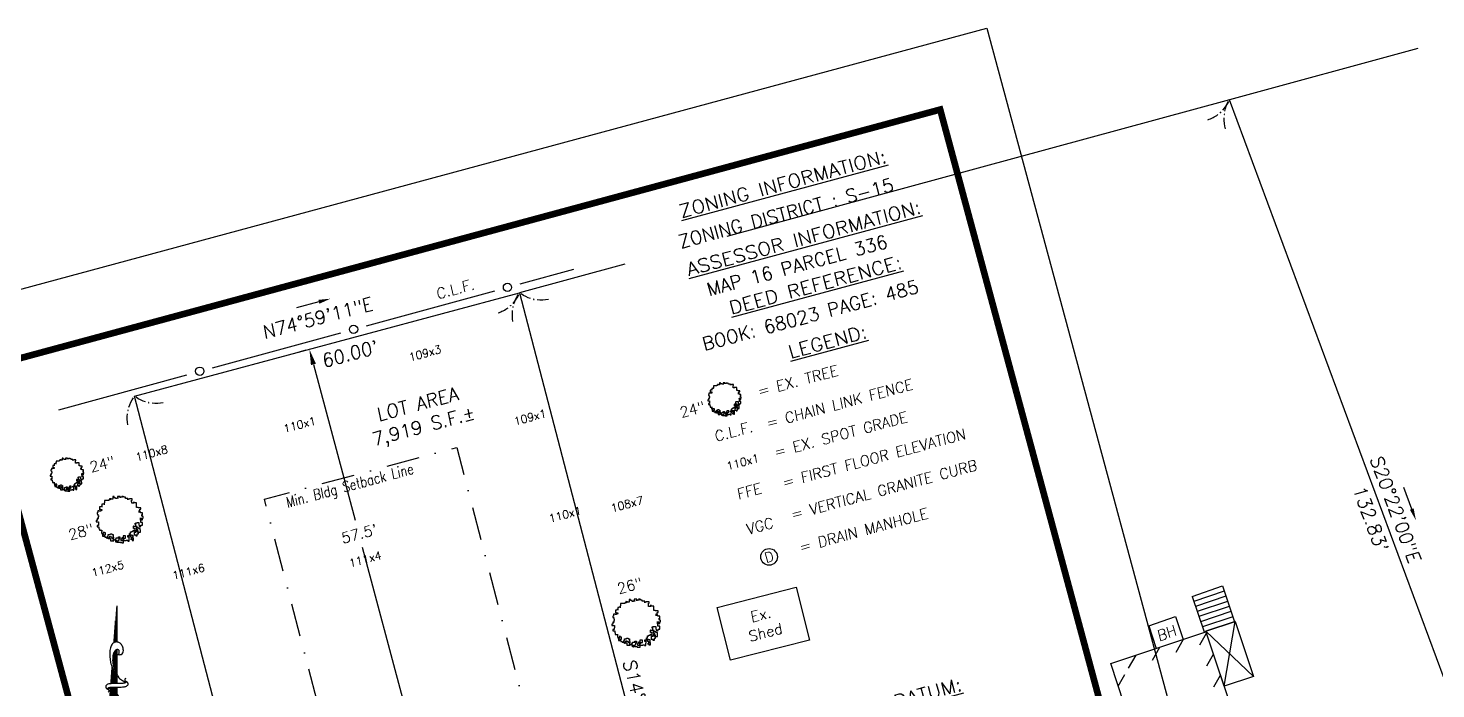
# Model space of a CAD drawing. Extents: x -724 to -209, y -320 to 248.
# Drawn here: x -604.5 to -392.6, y 134.8 to 234.1 of the extents above; entities that cross this region are included whole.
import ezdxf
from ezdxf.enums import TextEntityAlignment as Align

# ---------------------------------------------------------------- set-up
doc = ezdxf.new("R2010")
doc.units = 0
doc.header["$LTSCALE"] = 20
doc.header["$MEASUREMENT"] = 0
doc.header["$PDMODE"] = 34
doc.header["$PDSIZE"] = 0.05
doc.linetypes.add('DASHDOT2', pattern=[0.5, 0.25, -0.125, 0, -0.125])
doc.layers.get('0').update_dxf_attribs({"linetype": 'CONTINUOUS'})
doc.layers.get('DEFPOINTS').update_dxf_attribs({"linetype": 'CONTINUOUS'})
for name, color, linetype in [('BLDG_SETBACK', 7, 'DASHDOT2'), ('E_BLDG', 4, 'CONTINUOUS'), ('E_DRAIN', 5, 'CONTINUOUS'), ('E_FENCE', 7, 'CONTINUOUS'), ('E_GRADE', 7, 'CONTINUOUS'), ('E_SETBACK', 7, 'CONTINUOUS'), ('E_TREE', 7, 'CONTINUOUS'), ('EPL', 30, 'CONTINUOUS'), ('LEPL', 2, 'CONTINUOUS'), ('TITLE', 7, 'CONTINUOUS'), ('TITLE2', 231, 'CONTINUOUS')]:
    doc.layers.add(name, color=color, linetype=linetype)
doc.styles.add('I', font='ITALIC', dxfattribs={"height": 1})
doc.styles.add('L100', font='simplex.shx', dxfattribs={"oblique": 4, "height": 2})
doc.styles.add('L60', font='simplex.shx', dxfattribs={"oblique": 4, "height": 1.2})
doc.styles.add('L80', font='simplex.shx', dxfattribs={"oblique": 4, "height": 1.6})
doc.styles.add('SHR', font='SIMPLEX', dxfattribs={"height": 0.75})
doc.dimstyles.get("Standard").update_dxf_attribs({"dimtxt": 0.18, "dimasz": 0.18, "dimexe": 0.18, "dimexo": 0.0625, "dimgap": 0.09, "dimtad": 0, "dimtih": 1, "dimtoh": 1, "dimdec": 4, "dimzin": 0, "dimtxsty": 'STANDARD', "dimcen": 0.09, "dimazin": 3, "dimtfac": 1, "dimtdec": 4, "dimtofl": 0, "dimtmove": 0, "dimatfit": 3, "dimtolj": 1, "dimtzin": 0})

# ---------------------------------------------------------------- blocks, each defined once
blk = doc.blocks.new('*X1')
for p, q in [((3076.61, 780.5), (3078.15, 780.5)), ((3076.62, 780.38), (3079.78, 780.38)), ((3076.62, 780.25), (3081.41, 780.25)), ((3076.63, 780.12), (3082.51, 780.12)), ((3076.63, 780), (3082.18, 780)), ((3076.64, 779.87), (3081.86, 779.87)), ((3076.64, 779.75), (3081.54, 779.75)), ((3076.65, 779.62), (3081.32, 779.62)), ((3076.65, 779.5), (3081.12, 779.5)), ((3076.66, 779.38), (3080.91, 779.38)), ((3076.66, 779.25), (3080.7, 779.25)), ((3076.67, 779.12), (3080.49, 779.12)), ((3076.67, 779), (3080.28, 779)), ((3076.68, 778.88), (3080.11, 778.88)), ((3076.68, 778.75), (3079.95, 778.75)), ((3076.69, 778.62), (3079.78, 778.62)), ((3076.69, 778.5), (3079.62, 778.5))]:
    blk.add_line(p, q)
blk = doc.blocks.new('*X2')
for p, q in [((3080.02, 778.5), (3088.76, 778.5)), ((3080.3, 778.62), (3088.68, 778.62)), ((3080.58, 778.75), (3088.59, 778.75)), ((3080.86, 778.88), (3088.51, 778.88)), ((3081.19, 779), (3088.42, 779)), ((3081.53, 779.12), (3088.28, 779.12)), ((3081.87, 779.25), (3088.06, 779.25)), ((3082.21, 779.38), (3087.85, 779.38)), ((3082.58, 779.5), (3087.64, 779.5)), ((3083.06, 779.62), (3087.25, 779.62)), ((3083.71, 779.75), (3086.79, 779.75)), ((3084.78, 779.88), (3085.13, 779.88))]:
    blk.add_line(p, q)
blk = doc.blocks.new('*X3')
for p, q in [((3091.38, 779.38), (3092.65, 779.38)), ((3091.4, 779.25), (3094.25, 779.25)), ((3091.43, 779.12), (3095.86, 779.12)), ((3091.46, 779), (3097.47, 779)), ((3091.49, 778.88), (3099.07, 778.88)), ((3091.5, 778.75), (3100.68, 778.75)), ((3091.52, 778.62), (3102.29, 778.62)), ((3091.53, 778.5), (3103.9, 778.5))]:
    blk.add_line(p, q)
blk = doc.blocks.new('*X4')
for p, q in [((3067.58, 778.5), (3072.76, 778.5)), ((3067.72, 778.62), (3072.95, 778.62)), ((3067.86, 778.75), (3073.15, 778.75)), ((3067.96, 778.88), (3073.34, 778.88)), ((3068.06, 779), (3075.37, 779)), ((3068.15, 779.12), (3075.37, 779.12)), ((3068.23, 779.25), (3075.37, 779.25)), ((3068.3, 779.37), (3075.37, 779.37)), ((3068.37, 779.5), (3075.37, 779.5)), ((3068.41, 779.62), (3075.37, 779.62)), ((3068.45, 779.75), (3075.36, 779.75)), ((3068.49, 779.88), (3075.35, 779.88)), ((3068.51, 780), (3075.35, 780)), ((3068.53, 780.12), (3075.34, 780.12)), ((3068.54, 781.25), (3068.54, 781.25)), ((3068.54, 781.12), (3070.15, 781.12)), ((3068.55, 781), (3071.75, 781)), ((3068.55, 780.88), (3073.36, 780.88)), ((3068.55, 780.25), (3075.33, 780.25)), ((3068.56, 780.75), (3074.97, 780.75)), ((3068.56, 780.62), (3075.3, 780.62)), ((3068.56, 780.5), (3075.31, 780.5)), ((3068.56, 780.38), (3075.32, 780.38)), ((3072.97, 778.5), (3075.36, 778.5)), ((3073.11, 778.62), (3075.36, 778.62)), ((3073.24, 778.75), (3075.37, 778.75)), ((3073.38, 778.88), (3075.37, 778.88))]:
    blk.add_line(p, q)
blk = doc.blocks.new('*X5')
for p, q in [((3042.85, 778.5), (3055.11, 778.5)), ((3043.11, 778.62), (3054.04, 778.62)), ((3043.27, 778.75), (3052.96, 778.75)), ((3043.38, 778.88), (3051.89, 778.88)), ((3043.46, 779), (3050.82, 779)), ((3043.52, 779.12), (3049.75, 779.12)), ((3043.56, 779.25), (3048.68, 779.25)), ((3043.57, 779.75), (3044.39, 779.75)), ((3043.58, 779.38), (3047.61, 779.38)), ((3043.59, 779.62), (3045.46, 779.62)), ((3043.59, 779.5), (3046.54, 779.5))]:
    blk.add_line(p, q)
blk = doc.blocks.new('NORTHA')
for p, q in [((0.2, 0), (0, 0)), ((1.5, 0), (0.2, 0)), ((1.5, 0), (0.3, 0.14)), ((2.015, 0.001), (1.5, 0)), ((2.7, 0), (2.284, 0)), ((3.137, 0), (2.7, 0)), ((3.476, 0.227), (2.8, 0.28)), ((3.216, 0), (3.137, 0)), ((3.466, 0), (3.239, 0)), ((3.483, 0), (3.466, 0)), ((4.102, 0.179), (3.603, 0.217)), ((4.207, 0.171), (4.102, 0.179)), ((4.617, 0.139), (4.528, 0.146)), ((6.4, 0), (5.082, 0.102)), ((6.4, 0), (5.101, 0)), ((4.828, -0.002), (3.617, 0))]:
    blk.add_line(p, q)
for points in [[(2.406, -0.077, 0.077736), (2.443, -0.032, 0.07962), (2.463, 0.021, 0.096266), (2.464, 0.096, 0.100752), (2.438, 0.162, 0.224486), (2.364, 0.207, 0.11255), (2.198, 0.187, 0.100563), (2.077, 0.115, 0.134878), (2.021, 0.026, 0.132719), (2.018, -0.09, 0.155229), (2.07, -0.176, 0.101616), (2.18, -0.239, 0.067278), (2.368, -0.273, 0.034332), (2.62, -0.267, 0.050354), (2.789, -0.234, 0.032541), (3.002, -0.155, 0.044988), (3.145, -0.074, 0.025546), (3.216, -0.02, 0.017117), (3.314, 0.07, 0.06565), (3.372, 0.143, 0.042468), (3.434, 0.272)], [(2.464, 0.022, 0.076919), (2.432, 0.047, 0.080527), (2.396, 0.061, 0.088695), (2.338, 0.061, 0.141897), (2.304, 0.046, 0.152973), (2.286, 0.016, 0.126446), (2.287, -0.027, 0.120122), (2.31, -0.069, 0.080483), (2.366, -0.113, 0.067361), (2.472, -0.154, 0.059891), (2.598, -0.169, 0.028199), (2.764, -0.159, 0.039094), (2.881, -0.136, 0.016831), (2.958, -0.112, 0.008651), (3.104, -0.057, 0.03625), (3.178, -0.022, 0.021578), (3.295, 0.052)], [(3.309, 0.314, 0.155222), (3.326, 0.283, 0.230745), (3.349, 0.276, 0.039788), (3.37, 0.281, 0.040789), (3.389, 0.289, 0.05365), (3.403, 0.299, -0.067543), (3.418, 0.309, -0.159888), (3.445, 0.312, -0.204389), (3.463, 0.3, -0.067398), (3.472, 0.282, -0.052215), (3.477, 0.257, -0.013577), (3.481, 0.212, -0.005027), (3.486, 0.091, -0.010776), (3.486, 0.059, -0.005653), (3.484, -0.002)], [(3.616, -0.002, 0.004821), (3.616, 0.055, 0.00885), (3.615, 0.086, 0.005772), (3.608, 0.202, 0.010588), (3.602, 0.265, 0.071206), (3.589, 0.318, 0.064975), (3.559, 0.368, 0.103615), (3.527, 0.396, 0.157116), (3.499, 0.401, 0.084448), (3.469, 0.392, 0.119022), (3.452, 0.378), (3.41, 0.32), (3.386, 0.288)], [(4.707, 0.054, 0.077736), (4.67, 0.009, 0.07962), (4.65, -0.045, 0.096266), (4.649, -0.119, 0.100752), (4.675, -0.185, 0.224486), (4.75, -0.23, 0.11255), (4.916, -0.211, 0.100563), (5.036, -0.138, 0.134878), (5.092, -0.049, 0.132719), (5.095, 0.067, 0.155229), (5.044, 0.153, 0.101616), (4.933, 0.215, 0.067278), (4.746, 0.25, 0.034332), (4.493, 0.244, 0.050354), (4.324, 0.211, 0.032541), (4.112, 0.132, 0.044988), (3.969, 0.051, 0.025546), (3.898, -0.003, 0.017117), (3.799, -0.093, 0.06565), (3.741, -0.166, 0.042468), (3.679, -0.295)], [(4.65, -0.046, 0.076919), (4.681, -0.071, 0.080527), (4.718, -0.084, 0.088695), (4.776, -0.085, 0.141897), (4.809, -0.069, 0.152973), (4.827, -0.039, 0.126446), (4.827, 0.003, 0.120122), (4.803, 0.046, 0.080483), (4.747, 0.09, 0.067361), (4.641, 0.131, 0.059891), (4.515, 0.146, 0.028199), (4.35, 0.136, 0.039094), (4.233, 0.113, 0.016831), (4.156, 0.089, 0.008651), (4.009, 0.034, 0.03625), (3.935, -0.001, 0.021578), (3.818, -0.075)], [(3.484, -0.002, 0.004821), (3.485, -0.059, 0.00885), (3.486, -0.091, 0.005772), (3.493, -0.207, 0.010588), (3.499, -0.27, 0.071206), (3.512, -0.322, 0.064975), (3.542, -0.373, 0.103615), (3.574, -0.4, 0.157116), (3.602, -0.405, 0.084448), (3.632, -0.396, 0.119022), (3.649, -0.382), (3.691, -0.324), (3.715, -0.292)], [(3.792, -0.318, 0.155222), (3.775, -0.288, 0.230745), (3.752, -0.281, 0.039788), (3.731, -0.286, 0.040789), (3.712, -0.294, 0.05365), (3.698, -0.303, -0.067543), (3.683, -0.313, -0.159888), (3.656, -0.317, -0.204389), (3.638, -0.304, -0.067398), (3.629, -0.286, -0.052215), (3.624, -0.261, -0.013577), (3.62, -0.216, -0.005027), (3.615, -0.095, -0.010776), (3.615, -0.063, -0.005653), (3.616, -0.002)]]:
    blk.add_lwpolyline(points, format="xyb")
for centre, radius, start, end in [((0.2, 0.107), 0.107, 270.0614, 18.1897), ((2.509, 0.227), 0.297, 310.1394, 10.2647)]:
    blk.add_arc(centre, radius, start, end)
at = {"xscale": 0.1, "yscale": 0.1, "zscale": 0.1}
for name in ['*X5', '*X4', '*X1', '*X2', '*X3']:
    blk.add_blockref(name, (-304.053, -77.845), dxfattribs=at)
at = {"style": 'I', "flags": 4}
blk.add_attdef('MAG-DATE', text='', height=0.1, dxfattribs=at).set_placement((0.428, -0.117), align=Align.MIDDLE)
blk = doc.blocks.new('PCOR')
blk.add_circle((0.09, 0.075), 0.00159)
for centre, radius, start, end in [((0.219, -0.171), 0.278, 122.8036, 139.2683), ((0.217, -0.184), 0.288, 94.2373, 111.1072)]:
    blk.add_arc(centre, radius, start, end)
blk = doc.blocks.new('X_ARROW')
blk.add_line((0.042, 0), (-0.132, 0))
blk.add_solid([(0.042, -0.015), (0.042, 0.015), (0.132, 0)])
blk = doc.blocks.new('CG_T30')
for p, q in [((-0.0887, 0.0811), (-0.0964, 0.0811)), ((-0.0964, 0.0811), (-0.0964, 0.0698)), ((-0.0809, 0.0819), (-0.0887, 0.0819)), ((-0.0887, 0.0819), (-0.0887, 0.0811)), ((-0.0826, 0.0897), (-0.0835, 0.0897)), ((-0.0835, 0.0897), (-0.0835, 0.0819)), ((-0.0835, 0.0819), (-0.0809, 0.0819)), ((-0.0749, 0.1017), (-0.0826, 0.1017)), ((-0.0826, 0.1017), (-0.0826, 0.0897)), ((-0.0671, 0.1017), (-0.0749, 0.1017)), ((-0.0749, 0.1017), (-0.0749, 0.1017)), ((-0.0594, 0.1017), (-0.0671, 0.1017)), ((-0.0671, 0.1017), (-0.0671, 0.1017)), ((-0.0516, 0.1053), (-0.0594, 0.1053)), ((-0.0594, 0.1053), (-0.0594, 0.1017)), ((-0.0534, 0.1113), (-0.0542, 0.1113)), ((-0.0542, 0.1113), (-0.0542, 0.1113)), ((-0.0534, 0.1104), (-0.0534, 0.1113)), ((-0.0455, 0.1104), (-0.0534, 0.1104)), ((-0.0516, 0.113), (-0.0516, 0.1053)), ((-0.0516, 0.1053), (-0.0516, 0.1053)), ((-0.0455, 0.1087), (-0.0455, 0.1104)), ((-0.0378, 0.1087), (-0.0455, 0.1087)), ((-0.03, 0.1225), (-0.0378, 0.1225)), ((-0.0378, 0.1225), (-0.0378, 0.1087)), ((-0.0378, 0.1087), (-0.0378, 0.1087)), ((-0.03, 0.1165), (-0.03, 0.1225)), ((-0.0223, 0.1165), (-0.03, 0.1165)), ((-0.0223, 0.1121), (-0.0223, 0.1165)), ((-0.0145, 0.1121), (-0.0223, 0.1121)), ((-0.0068, 0.1156), (-0.0145, 0.1156)), ((-0.0145, 0.1156), (-0.0145, 0.1121)), ((0.0027, 0.1233), (-0.012, 0.1233)), ((-0.012, 0.1233), (-0.012, 0.1233)), ((-0.012, 0.1233), (-0.012, 0.1156)), ((-0.012, 0.1156), (-0.0068, 0.1156)), ((0.0027, 0.1156), (0.0027, 0.1233)), ((0.0148, 0.119), (0.0027, 0.119)), ((0.0027, 0.119), (0.0027, 0.1156)), ((0.0148, 0.1217), (0.0148, 0.1268)), ((0.0148, 0.1268), (0.0148, 0.119)), ((0.0226, 0.1217), (0.0148, 0.1217)), ((0.0226, 0.119), (0.0226, 0.1217)), ((0.0303, 0.119), (0.0226, 0.119)), ((0.0303, 0.113), (0.0303, 0.119)), ((0.0441, 0.113), (0.0303, 0.113)), ((0.0441, 0.1053), (0.0441, 0.113)), ((0.0518, 0.1087), (0.0441, 0.1087)), ((0.0441, 0.1087), (0.0441, 0.1053)), ((0.0665, 0.1104), (0.0518, 0.1104)), ((0.0518, 0.1104), (0.0518, 0.1087)), ((0.0631, 0.0949), (0.0631, 0.1026)), ((0.0631, 0.1026), (0.0665, 0.1026)), ((0.0639, 0.0949), (0.0631, 0.0949)), ((0.0639, 0.0862), (0.0639, 0.0949)), ((0.076, 0.0862), (0.0639, 0.0862)), ((0.0665, 0.1026), (0.0665, 0.1104)), ((0.076, 0.088), (0.076, 0.094)), ((0.076, 0.094), (0.076, 0.0862)), ((0.0907, 0.088), (0.076, 0.088)), ((0.0907, 0.0802), (0.0907, 0.088)), ((0.0907, 0.0725), (0.0907, 0.0802)), ((0.0907, 0.0802), (0.0907, 0.0802)), ((-0.118, 0.0362), (-0.1223, 0.0362)), ((-0.1223, 0.0362), (-0.1223, 0.0284)), ((-0.1223, 0.0284), (-0.1171, 0.0284)), ((-0.1145, 0.0051), (-0.1223, 0.0051)), ((-0.1223, 0.0051), (-0.1223, -0.0052)), ((-0.1102, 0.0457), (-0.118, 0.0457)), ((-0.118, 0.0457), (-0.118, 0.0362)), ((-0.1171, 0.0284), (-0.1171, 0.0206)), ((-0.1171, 0.0206), (-0.1145, 0.0206)), ((-0.1145, 0.0129), (-0.1163, 0.0129)), ((-0.1163, 0.0129), (-0.1163, 0.0051)), ((-0.1163, 0.0051), (-0.1145, 0.0051)), ((-0.1145, 0.0206), (-0.1145, 0.0129)), ((-0.1085, 0.0552), (-0.1102, 0.0552)), ((-0.1102, 0.0552), (-0.1024, 0.0552)), ((-0.1102, 0.0448), (-0.1102, 0.0457)), ((-0.1024, 0.0448), (-0.1102, 0.0448)), ((-0.1008, 0.0673), (-0.1085, 0.0673)), ((-0.1085, 0.0673), (-0.1085, 0.0552)), ((-0.1024, 0.0552), (-0.1024, 0.0491)), ((-0.0947, 0.0517), (-0.1024, 0.0517)), ((-0.1024, 0.0517), (-0.1024, 0.0448)), ((-0.1024, 0.0491), (-0.0947, 0.0491)), ((-0.093, 0.0698), (-0.1008, 0.0698)), ((-0.1008, 0.0698), (-0.1008, 0.0673)), ((-0.0964, 0.0698), (-0.093, 0.0698)), ((-0.0947, 0.0491), (-0.0947, 0.0517)), ((0.0907, 0.0647), (0.0907, 0.0725)), ((0.0907, 0.0725), (0.0907, 0.0725)), ((0.0984, 0.0647), (0.0907, 0.0647)), ((0.0907, 0.0647), (0.0907, 0.0647)), ((0.0984, 0.0629), (0.0984, 0.0647)), ((0.1131, 0.0629), (0.0984, 0.0629)), ((0.1036, 0.0448), (0.1001, 0.0448)), ((0.1001, 0.0448), (0.1079, 0.0448)), ((0.1036, 0.037), (0.1036, 0.0448)), ((0.1114, 0.0406), (0.1036, 0.0406)), ((0.1036, 0.0406), (0.1036, 0.037)), ((0.1105, 0), (0.1071, 0)), ((0.1071, 0), (0.1148, 0)), ((0.1079, 0.0448), (0.1079, 0.0552)), ((0.1079, 0.0552), (0.1131, 0.0552)), ((0.1105, 0.0051), (0.1105, 0.0078)), ((0.1105, 0.0078), (0.1105, 0)), ((0.1182, 0.0051), (0.1105, 0.0051)), ((0.1114, 0.0354), (0.1114, 0.0406)), ((0.1226, 0.0354), (0.1114, 0.0354)), ((0.1123, -0.0026), (0.1123, 0.0051)), ((0.1123, 0.0051), (0.1182, 0.0051)), ((0.1131, 0.0552), (0.1131, 0.0629)), ((0.12, 0.0224), (0.1148, 0.0224)), ((0.1148, 0.0224), (0.1226, 0.0224)), ((0.1148, 0), (0.1148, -0.0026)), ((0.12, 0.0146), (0.12, 0.0224)), ((0.1251, 0.0146), (0.12, 0.0146)), ((0.1226, 0.0224), (0.1226, 0.0354)), ((0.1226, -0.0026), (0.1226, 0.0069)), ((0.1226, 0.0069), (0.1251, 0.0069)), ((0.1251, 0.0069), (0.1251, 0.0146)), ((-0.1223, -0.0052), (-0.1275, -0.0052)), ((-0.1275, -0.0052), (-0.1275, -0.013)), ((-0.1275, -0.013), (-0.1137, -0.013)), ((-0.1145, -0.0328), (-0.1215, -0.0328)), ((-0.1215, -0.0328), (-0.1215, -0.0406)), ((-0.1215, -0.0406), (-0.112, -0.0406)), ((-0.1137, -0.025), (-0.1145, -0.025)), ((-0.1145, -0.025), (-0.1145, -0.0328)), ((-0.1137, -0.013), (-0.1137, -0.025)), ((-0.112, -0.0406), (-0.112, -0.0509)), ((-0.112, -0.0509), (-0.1094, -0.0509)), ((-0.1094, -0.0509), (-0.1094, -0.0587)), ((-0.1094, -0.0587), (-0.0973, -0.0587)), ((-0.0973, -0.0656), (-0.0981, -0.0656)), ((-0.0981, -0.0656), (-0.0981, -0.0733)), ((-0.0973, -0.0587), (-0.0973, -0.0578)), ((-0.0973, -0.0578), (-0.0973, -0.0656)), ((-0.0861, -0.0725), (-0.0861, -0.0665)), ((-0.0861, -0.0665), (-0.0861, -0.0742)), ((-0.0775, -0.0725), (-0.0861, -0.0725)), ((-0.0775, -0.0837), (-0.0775, -0.0725)), ((0.0579, -0.076), (0.0579, -0.0665)), ((0.0579, -0.0665), (0.0579, -0.0665)), ((0.0579, -0.0665), (0.0657, -0.0665)), ((0.0657, -0.0665), (0.0657, -0.063)), ((0.0657, -0.063), (0.0734, -0.063)), ((0.0734, -0.0371), (0.0717, -0.0371)), ((0.0717, -0.0371), (0.0795, -0.0371)), ((0.0734, -0.0492), (0.0734, -0.0371)), ((0.0812, -0.0492), (0.0734, -0.0492)), ((0.0734, -0.063), (0.0734, -0.0578)), ((0.0734, -0.0578), (0.0812, -0.0578)), ((0.0855, -0.0682), (0.0777, -0.0682)), ((0.0777, -0.0682), (0.0777, -0.0829)), ((0.0855, -0.0234), (0.0786, -0.0234)), ((0.0786, -0.0234), (0.0864, -0.0234)), ((0.0795, -0.0371), (0.0795, -0.0363)), ((0.0795, -0.0363), (0.0872, -0.0363)), ((0.0812, -0.0518), (0.0812, -0.0492)), ((0.0889, -0.0518), (0.0812, -0.0518)), ((0.0812, -0.0578), (0.0812, -0.0682)), ((0.0812, -0.0682), (0.0855, -0.0682)), ((0.0855, -0.038), (0.0855, -0.0234)), ((0.0932, -0.038), (0.0855, -0.038)), ((0.0864, -0.0234), (0.0864, -0.0182)), ((0.0864, -0.0182), (0.0941, -0.0182)), ((0.0872, -0.0363), (0.0872, -0.0501)), ((0.0872, -0.0501), (0.0907, -0.0501)), ((0.0889, -0.0656), (0.0872, -0.0656)), ((0.0872, -0.0656), (0.095, -0.0656)), ((0.0889, -0.0544), (0.0889, -0.0518)), ((0.0967, -0.0544), (0.0889, -0.0544)), ((0.0907, -0.0578), (0.0889, -0.0578)), ((0.0889, -0.0578), (0.0889, -0.0656)), ((0.0907, -0.0501), (0.0907, -0.0578)), ((0.0932, -0.0449), (0.0932, -0.038)), ((0.101, -0.0449), (0.0932, -0.0449)), ((0.0941, -0.0182), (0.0941, -0.0173)), ((0.0941, -0.0173), (0.1019, -0.0173)), ((0.095, -0.0656), (0.095, -0.069)), ((0.095, -0.069), (0.1027, -0.069)), ((0.0967, -0.0621), (0.0967, -0.0544)), ((0.0967, -0.0544), (0.0967, -0.0544)), ((0.0993, -0.0621), (0.0967, -0.0621)), ((0.0993, -0.0699), (0.0993, -0.0621)), ((0.1001, -0.0699), (0.0993, -0.0699)), ((0.1001, -0.0777), (0.1001, -0.0699)), ((0.101, -0.0492), (0.101, -0.0449)), ((0.1096, -0.0492), (0.101, -0.0492)), ((0.1019, -0.0173), (0.1019, -0.0311)), ((0.1019, -0.0311), (0.1036, -0.0311)), ((0.1027, -0.069), (0.1027, -0.069)), ((0.1027, -0.069), (0.1105, -0.069)), ((0.1036, -0.0311), (0.1036, -0.0389)), ((0.1036, -0.0389), (0.1139, -0.0389)), ((0.1096, -0.0569), (0.1096, -0.0492)), ((0.1105, -0.0569), (0.1096, -0.0569)), ((0.1105, -0.069), (0.1105, -0.0569)), ((0.1123, -0.0164), (0.1123, -0.0026)), ((0.1123, -0.0026), (0.1123, -0.0026)), ((0.1226, -0.0164), (0.1123, -0.0164)), ((0.1139, -0.0389), (0.1139, -0.0311)), ((0.1139, -0.0311), (0.1226, -0.0311)), ((0.1139, -0.0389), (0.1139, -0.0389)), ((0.1148, -0.0026), (0.1226, -0.0026)), ((0.1226, -0.0311), (0.1226, -0.0164)), ((-0.0981, -0.0733), (-0.0939, -0.0733)), ((-0.0939, -0.0733), (-0.0939, -0.0812)), ((-0.0939, -0.0812), (-0.0853, -0.0812)), ((-0.0904, -0.082), (-0.093, -0.082)), ((-0.093, -0.082), (-0.093, -0.0897)), ((-0.093, -0.0897), (-0.0809, -0.0897)), ((-0.0861, -0.0742), (-0.0904, -0.0742)), ((-0.0904, -0.0742), (-0.0904, -0.082)), ((-0.0853, -0.0812), (-0.0853, -0.0837)), ((-0.0853, -0.0837), (-0.0775, -0.0837)), ((-0.0809, -0.0897), (-0.0809, -0.0949)), ((-0.0809, -0.0949), (-0.0732, -0.0949)), ((-0.0732, -0.0949), (-0.0732, -0.0993)), ((-0.0732, -0.0993), (-0.0654, -0.0993)), ((-0.0654, -0.0975), (-0.0654, -0.0897)), ((-0.0654, -0.0897), (-0.0619, -0.0897)), ((-0.0619, -0.0975), (-0.0654, -0.0975)), ((-0.0654, -0.0993), (-0.0654, -0.1001)), ((-0.0654, -0.1001), (-0.0576, -0.1001)), ((-0.0619, -0.0897), (-0.0619, -0.082)), ((-0.0619, -0.082), (-0.0507, -0.082)), ((-0.0619, -0.1053), (-0.0619, -0.0975)), ((-0.0585, -0.1053), (-0.0619, -0.1053)), ((-0.0534, -0.0975), (-0.0585, -0.0975)), ((-0.0585, -0.0975), (-0.0585, -0.1053)), ((-0.0576, -0.1001), (-0.0576, -0.1018)), ((-0.0576, -0.1018), (-0.0498, -0.1018)), ((-0.0534, -0.0949), (-0.0534, -0.0897)), ((-0.0534, -0.0897), (-0.0534, -0.0975)), ((-0.0404, -0.0949), (-0.0534, -0.0949)), ((-0.0507, -0.082), (-0.0507, -0.0777)), ((-0.0507, -0.0777), (-0.043, -0.0777)), ((-0.0498, -0.1018), (-0.0498, -0.1148)), ((-0.0498, -0.1148), (-0.0352, -0.1148)), ((-0.043, -0.0777), (-0.043, -0.082)), ((-0.043, -0.082), (-0.0352, -0.082)), ((-0.0404, -0.1027), (-0.0404, -0.0949)), ((-0.0343, -0.1027), (-0.0404, -0.1027)), ((-0.0335, -0.1027), (-0.0361, -0.1027)), ((-0.0361, -0.1027), (-0.0361, -0.1105)), ((-0.0361, -0.1105), (-0.0231, -0.1105)), ((-0.0352, -0.082), (-0.0352, -0.0949)), ((-0.0352, -0.0949), (-0.0335, -0.0949)), ((-0.0352, -0.1182), (-0.0352, -0.1105)), ((-0.0352, -0.1105), (-0.0343, -0.1105)), ((-0.0352, -0.1148), (-0.0352, -0.1182)), ((-0.0343, -0.1105), (-0.0343, -0.1027)), ((-0.0335, -0.0949), (-0.0335, -0.1027)), ((-0.0249, -0.1139), (-0.0249, -0.1061)), ((-0.0249, -0.1061), (-0.0197, -0.1061)), ((-0.0206, -0.1139), (-0.0249, -0.1139)), ((-0.0231, -0.1105), (-0.0231, -0.1139)), ((-0.0231, -0.1139), (-0.0154, -0.1139)), ((-0.0206, -0.1225), (-0.0206, -0.1139)), ((-0.0128, -0.1225), (-0.0206, -0.1225)), ((-0.0197, -0.1061), (-0.0197, -0.0984)), ((-0.0197, -0.0984), (-0.0076, -0.0984)), ((-0.0154, -0.1139), (-0.0154, -0.1225)), ((-0.0154, -0.1225), (-0.0128, -0.1225)), ((-0.005, -0.1139), (-0.0102, -0.1139)), ((-0.0102, -0.1139), (-0.0102, -0.1217)), ((-0.0102, -0.1217), (0.0044, -0.1217)), ((-0.0076, -0.0984), (-0.0076, -0.0933)), ((-0.0076, -0.0933), (0.0001, -0.0933)), ((0.0027, -0.1018), (-0.005, -0.1018)), ((-0.005, -0.1018), (-0.005, -0.1139)), ((0.0001, -0.0933), (0.0001, -0.1018)), ((0.0001, -0.1018), (0.0027, -0.1018)), ((0.0044, -0.1217), (0.0044, -0.1243)), ((0.0044, -0.1243), (0.0122, -0.1243)), ((0.0105, -0.1061), (0.0053, -0.1061)), ((0.0053, -0.1061), (0.0053, -0.1139)), ((0.0053, -0.1139), (0.0183, -0.1139)), ((0.0174, -0.0984), (0.0105, -0.0984)), ((0.0105, -0.0984), (0.0105, -0.1061)), ((0.0122, -0.1243), (0.0122, -0.1252)), ((0.0122, -0.1252), (0.0199, -0.1252)), ((0.0183, -0.1061), (0.0156, -0.1061)), ((0.0156, -0.1061), (0.0234, -0.1061)), ((0.0312, -0.0881), (0.0174, -0.0881)), ((0.0174, -0.0881), (0.0174, -0.0984)), ((0.0183, -0.1139), (0.0183, -0.1061)), ((0.0199, -0.1139), (0.0183, -0.1139)), ((0.0183, -0.1139), (0.0183, -0.1139)), ((0.0183, -0.1139), (0.0269, -0.1139)), ((0.0199, -0.1252), (0.0199, -0.1139)), ((0.0234, -0.1061), (0.0234, -0.1001)), ((0.0234, -0.1001), (0.0312, -0.1001)), ((0.0269, -0.1139), (0.0269, -0.1139)), ((0.0269, -0.1139), (0.0346, -0.1139)), ((0.0312, -0.1001), (0.0312, -0.0881)), ((0.0346, -0.1139), (0.0346, -0.1122)), ((0.0346, -0.1122), (0.0424, -0.1122)), ((0.0424, -0.1122), (0.0424, -0.1165)), ((0.0424, -0.1165), (0.0501, -0.1165)), ((0.0441, -0.0949), (0.0441, -0.0872)), ((0.0441, -0.0872), (0.0553, -0.0872)), ((0.051, -0.0949), (0.0441, -0.0949)), ((0.0501, -0.1165), (0.0501, -0.1036)), ((0.0501, -0.1036), (0.051, -0.1036)), ((0.051, -0.1036), (0.051, -0.0949)), ((0.0527, -0.0837), (0.0527, -0.076)), ((0.0527, -0.076), (0.0579, -0.076)), ((0.0579, -0.0837), (0.0527, -0.0837)), ((0.0553, -0.0872), (0.0553, -0.0837)), ((0.0553, -0.0837), (0.0631, -0.0837)), ((0.0579, -0.0958), (0.0579, -0.0837)), ((0.0657, -0.0958), (0.0579, -0.0958)), ((0.0631, -0.107), (0.0579, -0.107)), ((0.0579, -0.107), (0.0657, -0.107)), ((0.0631, -0.0837), (0.0631, -0.0854)), ((0.0631, -0.0854), (0.0709, -0.0854)), ((0.0709, -0.0993), (0.0631, -0.0993)), ((0.0631, -0.0993), (0.0631, -0.107)), ((0.0657, -0.101), (0.0657, -0.0958)), ((0.0734, -0.101), (0.0657, -0.101)), ((0.0657, -0.107), (0.0657, -0.1131)), ((0.0657, -0.1131), (0.0734, -0.1131)), ((0.0709, -0.0854), (0.0709, -0.0993)), ((0.0734, -0.1131), (0.0734, -0.101)), ((0.0734, -0.101), (0.0734, -0.101)), ((0.0777, -0.0829), (0.0864, -0.0829)), ((0.0864, -0.0829), (0.0864, -0.0881)), ((0.0864, -0.0881), (0.0941, -0.0881)), ((0.0941, -0.0881), (0.0941, -0.0777)), ((0.0941, -0.0777), (0.1001, -0.0777))]:
    blk.add_line(p, q)
blk = doc.blocks.new('CHAIN')
blk.add_circle((0, 0), 0.0313)
blk = doc.blocks.new('DMH')
blk.add_circle((0, 0), 0.0625)
at = {"style": 'SHR'}
blk.add_text('D', height=0.075, dxfattribs=at).set_placement((0, -0.0375), align=Align.CENTER)
blk = doc.blocks.new('*D53')
at = {"color": 0, "linetype": 'BYBLOCK'}
for p, q in [((-562.65, 185.69), (-564.39, 185.23)), ((-561.52, 183.57), (-555.24, 160.14)), ((-547.85, 132.6), (-554.14, 156.04)), ((-547.77, 130.2), (-549.51, 129.74))]:
    blk.add_line(p, q, dxfattribs=at)
for points in [[(-561.15, 183.67), (-561.9, 183.47), (-562.13, 185.83)], [(-547.48, 132.71), (-548.23, 132.5), (-547.25, 130.34)]]:
    blk.add_solid(points, dxfattribs=at)
at = {"layer": 'DEFPOINTS', "color": 0, "linetype": 'BYBLOCK'}
for p in [(-562.13, 185.83), (-561.87, 185.9), (-546.99, 130.41)]:
    blk.add_point(p, dxfattribs=at)
at = {"color": 0, "linetype": 'BYBLOCK', "insert": (-554.69, 158.09), "char_height": 1.6, "attachment_point": 5, "rotation": 15.1649, "style": 'L80'}
blk.add_mtext("\\A1;57.5'", dxfattribs=at)

msp = doc.modelspace()

# ---------------------------------------------------------------- linework, layer by layer
at = {"layer": 'BLDG_SETBACK', "flags": 128}
msp.add_lwpolyline([(-545.68, 74.29), (-568.9, 163.31), (-539.93, 171.08), (-516.71, 82.09)], close=True, dxfattribs=at)
at = {"layer": 'DEFPOINTS'}
for p, q in [((-423.67, 223.37), (-499.33, 202.79)), ((-429.27, 148.69), (-424.72, 150.26)), ((-429.27, 148.69), (-427.49, 143.36)), ((-424.46, 149.46), (-429.02, 147.94)), ((-424.2, 148.7), (-428.76, 147.17)), ((-424.72, 150.26), (-422.93, 144.88)), ((-423.95, 147.93), (-428.51, 146.41)), ((-423.69, 147.17), (-428.25, 145.65)), ((-423.44, 146.41), (-428, 144.88)), ((-435.81, 144.26), (-431.77, 145.67)), ((-435.81, 144.26), (-434.68, 140.86)), ((-431.77, 145.67), (-430.62, 142.22)), ((-423.18, 145.64), (-427.74, 144.12)), ((-422.82, 144.91), (-427.23, 143.44)), ((-424.48, 135.19), (-422.82, 144.91)), ((-422.82, 144.91), (-420.07, 136.66)), ((-431.69, 140.28), (-430.56, 142.24)), ((-428.14, 141.43), (-427.14, 143.16)), ((-427.23, 143.44), (-420.07, 136.66)), ((-438.84, 137.89), (-437.71, 139.85)), ((-435.27, 139.08), (-434.14, 141.04)), ((-427.08, 138.26), (-426.08, 139.99)), ((-440.4, 135.19), (-439.4, 136.93)), ((-426.03, 135.09), (-425.02, 136.83)), ((-420.07, 136.66), (-424.48, 135.19))]:
    msp.add_line(p, q, dxfattribs=at)
for points in [[(-566.72, -22.07), (-623.96, 189.9), (-460.16, 234.13), (-402.93, 22.16)], [(-427.23, 143.44), (-422.82, 144.91), (-420.07, 136.66), (-424.48, 135.19)], [(-444.12, 122.07), (-444.69, 123.7), (-437.45, 126.21), (-441.52, 138.58), (-427.21, 143.36), (-423.05, 130.92), (-419.07, 132.25), (-414.81, 119.48), (-420.11, 117.71), (-415.87, 105.43), (-436.29, 98.7), (-440.98, 112.54), (-444.22, 114.63), (-445.6, 118.57)]]:
    msp.add_lwpolyline(points, close=True, dxfattribs=at)
at = {"layer": 'E_BLDG'}
msp.add_lwpolyline([(-498.76, 139.11), (-500.74, 147), (-488.89, 150.1), (-486.85, 142.1)], close=True, dxfattribs=at)
at = {"layer": 'E_FENCE'}
for p, q in [((-530.39, 195.69), (-522.36, 197.88)), ((-553.55, 189.38), (-534.25, 194.64)), ((-576.71, 183.07), (-557.41, 188.33)), ((-599.86, 176.76), (-580.56, 182.02))]:
    msp.add_line(p, q, dxfattribs=at)
at = {"layer": 'EPL'}
for p, q in [((-395.3, 231.09), (-423.67, 223.37)), ((-377.44, 98.85), (-423.67, 223.37)), ((-514.68, 198.62), (-530.49, 194.32)), ((-588.44, 178.78), (-530.49, 194.32)), ((-530.49, 194.32), (-497.18, 66.63)), ((-555.12, 51.04), (-588.44, 178.78))]:
    msp.add_line(p, q, dxfattribs=at)
at = {"layer": 'TITLE', "const_width": 0.998}
msp.add_lwpolyline([(-559.69, -9.83), (-611.72, 182.87), (-467.2, 221.89), (-415.17, 29.19)], close=True, dxfattribs=at)

# ---------------------------------------------------------------- block references
at = {"xscale": 4.2, "yscale": 4.2, "zscale": 4.2, "rotation": 90}
msp.add_blockref('NORTHA', (-591.11, 120.41), dxfattribs=at).add_auto_attribs({'MAG-DATE': 'MAGNETIC'})
at = {"layer": 'E_DRAIN', "xscale": 20, "yscale": 20, "zscale": 20, "rotation": 15.36928918747028}
msp.add_blockref('DMH', (-492.95, 154.63), dxfattribs=at)
at = {"layer": 'E_FENCE', "xscale": 20, "yscale": 20, "zscale": 20, "rotation": 15.24361111111111}
for p in [(-532.32, 195.16), (-555.48, 188.85), (-578.63, 182.54)]:
    msp.add_blockref('CHAIN', p, dxfattribs=at)
at = {"layer": 'E_TREE'}
for p, xscale, yscale, zscale in [((-499.64, 178.34), 20, 20, 20), ((-598.6, 167.01), 20, 20, 20), ((-590.67, 160.27), 28, 28, 28), ((-512.93, 144.68), 29, 29, 29)]:
    msp.add_blockref('CG_T30', p, dxfattribs=dict(at, xscale=xscale, yscale=yscale, zscale=zscale))
at = {"layer": 'LEPL', "zscale": 20}
for name, p, xscale, yscale, rotation in [('PCOR', (-423.67, 223.37), -20, -20, 15.21666666666637), ('PCOR', (-423.67, 223.37), 20, -20, 290.3666666666669), ('PCOR', (-530.49, 194.32), 20, -20, 15.21666666666637), ('X_ARROW', (-561.52, 192.77), 20, 20, 15.01366859305421), ('PCOR', (-530.49, 194.32), -20, -20, 15.01366859305421), ('PCOR', (-530.49, 194.32), -20, 20, 104.6191069110129), ('PCOR', (-588.44, 178.78), 20, -20, 284.6192599868457), ('PCOR', (-588.44, 178.78), 20, -20, 15.01366859305421), ('X_ARROW', (-396.52, 162.61), 20, 20, 290.3666666666669)]:
    msp.add_blockref(name, p, dxfattribs=dict(at, xscale=xscale, yscale=yscale, rotation=rotation))

# ---------------------------------------------------------------- texts
at = {"style": 'L100'}
for s, p in [('MAP 16 PARCEL 336', (-502.02, 193.83)), ('BOOK: 68023 PAGE: 485', (-502.7, 185.62))]:
    msp.add_text(s, height=1.996, rotation=15.1102, dxfattribs=at).set_placement(p)
at = {"style": 'L80', "oblique": 4}
for s, p in [('= EX. TREE', (-494.46, 178.69)), ('= CHAIN LINK FENCE', (-493.17, 173.91)), ('= EX. SPOT GRADE', (-491.99, 169.54)), ('= FIRST FLOOR ELEVATION', (-490.76, 164.96)), ('= VERTICAL GRANITE CURB', (-489.46, 160.16)), ('= DRAIN MANHOLE', (-488.22, 155.24))]:
    msp.add_text(s, height=1.6, rotation=15.1102, dxfattribs=at).set_placement(p)
for s, p in [('Ex.', (-494.03, 145.16)), ('Shed', (-493.33, 142.51))]:
    msp.add_text(s, height=1.6, rotation=14.7041, dxfattribs=at).set_placement(p, align=Align.CENTER)
at = {"layer": 'BLDG_SETBACK', "style": 'L80', "oblique": 4, "width": 0.8}
msp.add_text('Min. Bldg Setback Line', height=1.6, rotation=15.1649, dxfattribs=at).set_placement((-565.45, 162))
at = {"layer": 'DEFPOINTS', "style": 'L80', "oblique": 4}
msp.add_text('BH', height=1.6, rotation=20.1456, dxfattribs=at).set_placement((-434.23, 141.91))
at = {"layer": 'E_FENCE', "style": 'L80', "oblique": 4}
for s, p in [('C.L.F.', (-542.83, 193.35)), ('C.L.F.', (-500.95, 171.93)), ('FFE', (-497.57, 163.24)), ('VGC', (-496.14, 157.96))]:
    msp.add_text(s, height=1.6, rotation=15.1649, dxfattribs=at).set_placement(p)
at = {"layer": 'E_GRADE', "style": 'L60', "oblique": 4}
for s, p in [('109x3', (-547.02, 184.01)), ('109x1', (-531.21, 174.38)), ('110x1', (-565.9, 173.27)), ('110x8', (-588.17, 168.98)), ('110x1', (-499.2, 167.65)), ('108x7', (-516.61, 161.32)), ('110x1', (-525.94, 159.76)), ('111x4', (-556.02, 153.03)), ('112x5', (-594.77, 151.62)), ('111x6', (-582.62, 151.18))]:
    msp.add_text(s, height=1.2, rotation=15.1649, dxfattribs=at).set_placement(p)
at = {"layer": 'E_TREE', "style": 'L80'}
for s, p in [('24"', (-506.14, 175.52)), ('24"', (-594.96, 167.3)), ('28"', (-598.16, 157.12)), ('26"', (-515.56, 149.02))]:
    msp.add_text(s, height=1.6, rotation=15.1649, dxfattribs=at).set_placement(p)
at = {"layer": 'LEPL', "style": 'L100', "oblique": 4}
for s, p in [('LOT AREA', (-545.64, 176.65)), ('7,919 S.F.%%P', (-544.74, 173.34))]:
    msp.add_text(s, height=2, rotation=15.0857, dxfattribs=at).set_placement(p, align=Align.CENTER)
at = {"layer": 'LEPL', "char_height": 2, "style": 'L100'}
for s, insert, attachment_point, rotation in [('N74°59\'11"E', (-560.66, 189.58), 8, 15.0137), ("60.00'", (-556.33, 186.12), 2, 15.0137), ('S20°22\'00"E', (-399.62, 161.46), 8, 290.3667), ("132.83'", (-401.49, 160.76), 2, 290.3667), ('S14°37\'09"E', (-512.87, 130.73), 8, 284.6192)]:
    msp.add_mtext(s, dxfattribs=dict(at, insert=insert, attachment_point=attachment_point, rotation=rotation))
at = {"layer": 'TITLE2', "color": 5, "style": 'L100', "width": 1.1}
for s, p in [('%%UZONING INFORMATION:', (-490.63, 209.78)), ('%%UASSESSOR INFORMATION:', (-487.49, 201.6)), ('%%UDEED REFERENCE:', (-485.72, 194.55)), ('%%ULEGEND:', (-483.9, 186.03)), ('%%UDATUM:', (-468.81, 133.2))]:
    msp.add_text(s, height=1.996, rotation=15.1102, dxfattribs=at).set_placement(p, align=Align.CENTER)
at = {"layer": 'TITLE2', "color": 7, "style": 'L100'}
msp.add_text('ZONING DISTRICT : S-15', height=1.996, rotation=15.1102, dxfattribs=at).set_placement((-490.14, 205.35), align=Align.CENTER)

# ---------------------------------------------------------------- dimensions: what is measured, and where the dimension line sits
at = {"layer": 'E_SETBACK'}
dim = msp.add_aligned_dim(p1=(-546.9863, 130.4146), p2=(-561.8684, 185.9023), distance=0.2705, dimstyle='STANDARD', override={"dimscale": 13, "dimdec": 1, "dimpost": "'", "dimtxsty": 'L80'}, dxfattribs=at)
dim.commit()
dim.dimension.update_dxf_attribs({"geometry": '*D53', "text_midpoint": (-554.6886, 158.0884), "text_rotation": 15.1649})

doc.saveas('drawing.dxf')
